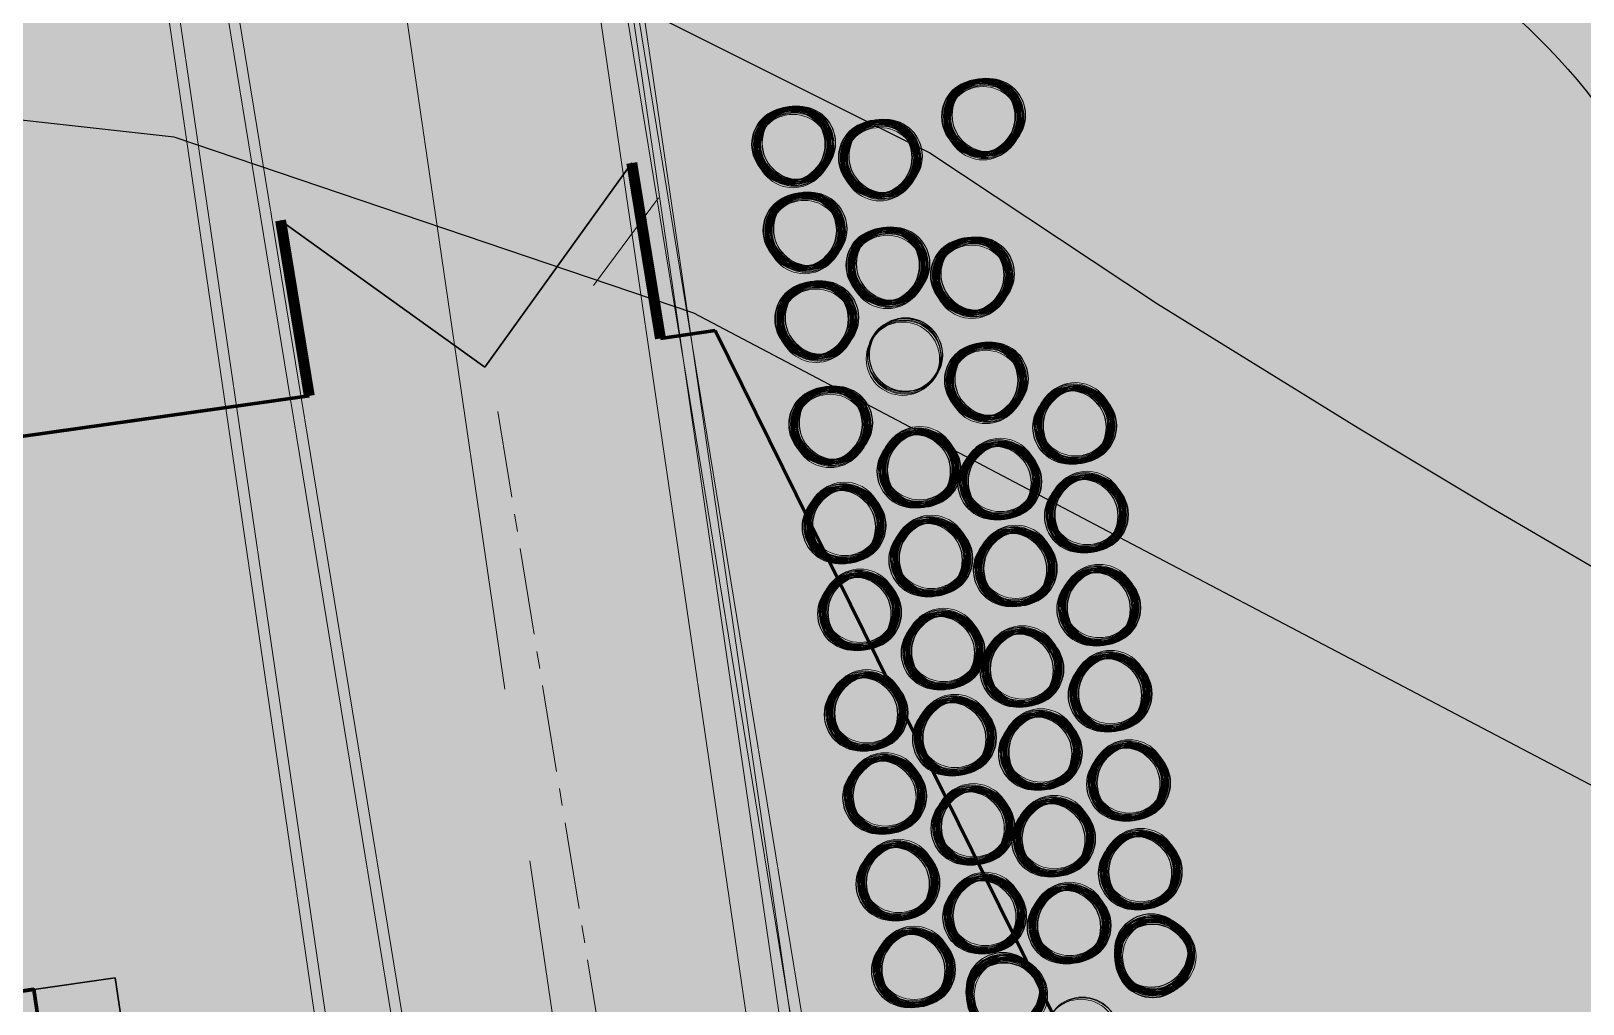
# Model space of a CAD drawing. Header units: metres. Extents: x 2 to 659295185, y -28 to 1124222152.
# Drawn here: x 656991.47 to 657019.82, y 1124619.52 to 1124637.3 of the extents above; entities that cross this region are included whole.
import ezdxf

# ---------------------------------------------------------------- set-up
doc = ezdxf.new("R2010")
doc.units = ezdxf.units.M
doc.header["$MEASUREMENT"] = 0
doc.linetypes.add('CENTER', pattern=[50.8, 31.75, -6.35, 6.35, -6.35])
for name, color, linetype, lineweight in [("a''brocal", 220, 'CONTINUOUS', 15), ('area verde', 76, 'CONTINUOUS', 13), ('eje vial', 1, 'CENTER', 15), ('ZONIFICACION', 7, 'CONTINUOUS', 30)]:
    doc.layers.add(name, color=color, linetype=linetype, lineweight=lineweight)
doc.layers.add('AREA ACERA', color=7, linetype='CONTINUOUS', lineweight=15, true_color=0xfbe193)
doc.layers.add('Fabrica malla electrosoldada', color=7, linetype='CONTINUOUS', lineweight=15, true_color=0x7fc867)
doc.layers.add('CARRET-PAV', color=10, linetype='CONTINUOUS')
doc.layers.add('Parcelas', color=140, linetype='CONTINUOUS')
doc.linetypes.add('FENCELINE2', pattern='A,0.25,-0.1,[132,ltypeshp.shx,S=0.1,R=0,X=-0.1,Y=0],-0.1,1', length=1.45)

# ---------------------------------------------------------------- blocks, each defined once
blk = doc.blocks.new('FABRICA DE MALLA ELECTROSOLDADA')
at = {"layer": "a''brocal"}
for p, q in [((656998.245, 1124632.003), (657011.904, 1124548.49)), ((656998.443, 1124632.035), (657012.134, 1124548.321)), ((656991.084, 1124631.18), (656994.559, 1124609.936)), ((656991.282, 1124631.212), (656994.756, 1124609.969))]:
    blk.add_line(p, q, dxfattribs=at)
at = {"layer": 'Fabrica malla electrosoldada', "color": 9, "linetype": 'CENTER', "ltscale": 0.5}
blk.add_line((656994.087, 1124633.124, 409.595), (657002.832, 1124573.316, 409.595), dxfattribs=at)
at = {"layer": 'Fabrica malla electrosoldada', "color": 9, "ltscale": 0.2}
for p, q in [((656998.607, 1124631.931, 409.595), (657006.743, 1124576.283, 409.595)), ((656997.815, 1124631.822, 409.595), (657005.952, 1124576.167, 409.595)), ((656998.409, 1124631.904, 409.595), (657006.574, 1124576.056, 409.595)), ((656990.286, 1124630.785, 409.595), (656998.461, 1124574.87, 409.595)), ((656990.087, 1124630.757, 409.595), (656998.234, 1124575.039, 409.595))]:
    blk.add_line(p, q, dxfattribs=at)
at = {"layer": 'Fabrica malla electrosoldada', "color": 5, "lineweight": 30, "ltscale": 4}
for p, q in [((656996.02, 1124623.3), (656998.703, 1124627.032)), ((656992.288, 1124625.982), (656996.02, 1124623.3)), ((656987.782, 1124611.922, 409.553), (656989.266, 1124612.141, 409.553)), ((656989.266, 1124612.141), (656990.204, 1124605.781))]:
    blk.add_line(p, q, dxfattribs=at)
at = {"layer": 'Fabrica malla electrosoldada', "color": 1, "lineweight": 15, "ltscale": 4}
blk.add_line((656999.192, 1124626.398), (656998.004, 1124624.79), dxfattribs=at)
at = {"layer": 'Fabrica malla electrosoldada', "color": 1, "lineweight": 70, "ltscale": 4}
for p, q in [((656999.227, 1124623.824), (657000.225, 1124623.972)), ((657000.225, 1124623.972), (657015.905, 1124592.22, 408.451)), ((656965.717, 1124618.969), (656992.812, 1124622.775))]:
    blk.add_line(p, q, dxfattribs=at)
at = {"layer": 'Fabrica malla electrosoldada', "linetype": 'CENTER', "lineweight": 15, "ltscale": 0.05}
blk.add_line((656996.254, 1124622.492), (657003.063, 1124580.859), dxfattribs=at)
at = {"layer": 'Fabrica malla electrosoldada', "color": 84, "lineweight": 15, "ltscale": 4, "elevation": 0, "flags": 128}
blk.add_lwpolyline([(657004.886, 1124634.605, -0.411506), (657020.183, 1124623.094, -0.411506)], format="xyb", dxfattribs=at)
at = {"layer": 'Fabrica malla electrosoldada', "color": 5, "lineweight": 30, "ltscale": 4, "const_width": 0.2, "flags": 128}
for points in [[(656998.703, 1124627.032), (656999.227, 1124623.824)], [(656992.288, 1124625.982), (656992.812, 1124622.775)]]:
    blk.add_lwpolyline(points, dxfattribs=at)
at = {"layer": 'Fabrica malla electrosoldada', "color": 7, "lineweight": 70, "ltscale": 4, "elevation": 409.553, "flags": 128}
blk.add_lwpolyline([(656970.654, 1124609.394), (656987.782, 1124611.922), (656988.939, 1124604.08), (656992.889, 1124604.658), (656995.552, 1124588.373), (656991.349, 1124587.749), (656993.121, 1124576.244), (656975.945, 1124573.767), (656975.118, 1124579.662), (656970.383, 1124578.959), (656966.699, 1124602.797), (656971.559, 1124603.519), (656970.654, 1124609.394)], close=True, dxfattribs=at)
at = {"layer": 'Fabrica malla electrosoldada', "linetype": 'Continuous', "elevation": 409.595}
blk.add_lwpolyline([(656970.938, 1124609.469), (656987.777, 1124611.954), (656993.027, 1124576.379), (656975.945, 1124573.767), (656970.938, 1124609.469)], dxfattribs=at)
at = {"layer": 'Fabrica malla electrosoldada', "color": 9, "lineweight": 13}
for centre in [(657005.032, 1124627.881), (657005.044, 1124627.882), (657005.068, 1124627.885), (657005.077, 1124627.898), (657005.08, 1124627.887), (657005.097, 1124627.889), (657005.1, 1124627.866), (657005.102, 1124627.85), (657005.113, 1124627.903), (657005.127, 1124627.893), (657005.127, 1124627.893), (657005.132, 1124627.894), (657005.133, 1124627.894), (657005.136, 1124627.871), (657005.138, 1124627.854), (657005.139, 1124627.895), (657005.162, 1124627.898), (657005.168, 1124627.899), (657005.169, 1124627.838), (657005.172, 1124627.911), (657005.192, 1124627.902), (657005.195, 1124627.879), (657005.197, 1124627.862), (657005.222, 1124627.906), (657005.227, 1124627.906), (657005.074, 1124627.825), (657005.078, 1124627.814), (657005.089, 1124627.816), (657005.11, 1124627.83), (657005.119, 1124627.759), (657005.122, 1124627.832), (657005.142, 1124627.823), (657005.145, 1124627.8), (657005.147, 1124627.783), (657005.172, 1124627.827), (657005.177, 1124627.827), (657001.562, 1124627.373), (657001.574, 1124627.375), (657001.598, 1124627.378), (657001.604, 1124627.318), (657001.607, 1124627.391), (657001.608, 1124627.307), (657001.61, 1124627.38), (657001.619, 1124627.308), (657001.627, 1124627.382), (657001.63, 1124627.359), (657001.632, 1124627.342), (657001.64, 1124627.323), (657001.643, 1124627.396), (657001.652, 1124627.325), (657001.657, 1124627.386), (657001.658, 1124627.386), (657001.662, 1124627.386), (657001.663, 1124627.387), (657001.666, 1124627.363), (657001.668, 1124627.347), (657001.669, 1124627.387), (657001.672, 1124627.315), (657001.675, 1124627.292), (657001.677, 1124627.276), (657001.692, 1124627.39), (657001.698, 1124627.391), (657001.699, 1124627.33), (657001.702, 1124627.319), (657001.702, 1124627.404), (657001.707, 1124627.32), (657001.722, 1124627.394), (657001.725, 1124627.371), (657001.727, 1124627.355), (657001.752, 1124627.398), (657001.757, 1124627.399), (657001.649, 1124627.251), (657003.148, 1124627.132), (657003.159, 1124627.133), (657003.183, 1124627.137), (657003.189, 1124627.077), (657003.192, 1124627.15), (657003.193, 1124627.065), (657003.195, 1124627.138), (657003.204, 1124627.067), (657003.212, 1124627.14), (657003.215, 1124627.117), (657003.217, 1124627.101), (657003.225, 1124627.081), (657003.228, 1124627.154), (657003.234, 1124627.01), (657003.237, 1124627.083), (657003.242, 1124627.144), (657003.243, 1124627.144), (657003.247, 1124627.145), (657003.248, 1124627.145), (657003.251, 1124627.122), (657003.253, 1124627.106), (657003.254, 1124627.146), (657003.257, 1124627.074), (657003.26, 1124627.051), (657003.262, 1124627.035), (657003.277, 1124627.149), (657003.283, 1124627.15), (657003.284, 1124627.089), (657003.287, 1124627.078), (657003.287, 1124627.162), (657003.293, 1124627.079), (657003.307, 1124627.153), (657003.31, 1124627.13), (657003.312, 1124627.114), (657003.337, 1124627.157), (657003.342, 1124627.158), (657001.77, 1124625.8), (657001.782, 1124625.802), (657001.806, 1124625.805), (657001.812, 1124625.745), (657001.815, 1124625.818), (657001.816, 1124625.734), (657001.818, 1124625.807), (657001.827, 1124625.735), (657001.835, 1124625.809), (657001.838, 1124625.786), (657001.84, 1124625.769), (657001.848, 1124625.75), (657001.851, 1124625.823), (657001.857, 1124625.678), (657001.86, 1124625.752), (657001.865, 1124625.813), (657001.865, 1124625.813), (657001.87, 1124625.813), (657001.871, 1124625.814), (657001.874, 1124625.79), (657001.876, 1124625.774), (657001.877, 1124625.814), (657001.88, 1124625.742), (657001.883, 1124625.719), (657001.885, 1124625.703), (657001.9, 1124625.817), (657001.906, 1124625.818), (657001.907, 1124625.757), (657001.91, 1124625.746), (657001.91, 1124625.831), (657001.915, 1124625.747), (657001.93, 1124625.821), (657001.933, 1124625.798), (657001.935, 1124625.782), (657001.96, 1124625.825), (657001.965, 1124625.826), (657003.285, 1124625.163), (657003.296, 1124625.165), (657003.32, 1124625.168), (657003.326, 1124625.108), (657003.329, 1124625.181), (657003.33, 1124625.097), (657003.332, 1124625.17), (657003.341, 1124625.098), (657003.349, 1124625.172), (657003.352, 1124625.149), (657003.354, 1124625.132), (657003.362, 1124625.113), (657003.365, 1124625.186), (657003.371, 1124625.041), (657003.374, 1124625.115), (657003.379, 1124625.176), (657003.38, 1124625.176), (657003.384, 1124625.176), (657003.385, 1124625.177), (657003.388, 1124625.153), (657003.39, 1124625.137), (657003.391, 1124625.177), (657003.394, 1124625.105), (657003.397, 1124625.082), (657003.399, 1124625.066), (657003.414, 1124625.18), (657003.42, 1124625.181), (657003.421, 1124625.12), (657003.424, 1124625.109), (657003.424, 1124625.194), (657003.429, 1124625.11), (657003.444, 1124625.184), (657003.447, 1124625.161), (657003.449, 1124625.145), (657003.474, 1124625.188), (657003.479, 1124625.189), (657004.909, 1124625.005), (657004.969, 1124625.012), (657004.989, 1124625.003), (657005.018, 1124625.007), (657005.024, 1124625.008), (657004.829, 1124624.982), (657004.841, 1124624.984), (657004.864, 1124624.987), (657004.871, 1124624.927), (657004.874, 1124625), (657004.874, 1124624.916), (657004.876, 1124624.988), (657004.886, 1124624.917), (657004.894, 1124624.991), (657004.897, 1124624.967), (657004.899, 1124624.951), (657004.906, 1124624.931), (657004.916, 1124624.86), (657004.919, 1124624.933), (657004.923, 1124624.994), (657004.924, 1124624.995), (657004.929, 1124624.995), (657004.929, 1124624.995), (657004.932, 1124624.972), (657004.934, 1124624.956), (657004.936, 1124624.996), (657004.939, 1124624.924), (657004.942, 1124624.901), (657004.944, 1124624.885), (657004.959, 1124624.999), (657004.964, 1124625), (657004.966, 1124624.939), (657004.968, 1124624.928), (657004.974, 1124624.929), (657004.992, 1124624.98), (657004.994, 1124624.964), (657001.985, 1124624.179), (657001.997, 1124624.18), (657002.02, 1124624.184), (657002.03, 1124624.197), (657002.032, 1124624.185), (657002.05, 1124624.187), (657002.053, 1124624.164), (657002.065, 1124624.201), (657002.079, 1124624.191), (657002.08, 1124624.191), (657002.085, 1124624.192), (657002.085, 1124624.192), (657002.088, 1124624.169), (657002.09, 1124624.153), (657002.092, 1124624.193), (657002.115, 1124624.196), (657002.12, 1124624.197), (657002.125, 1124624.209), (657002.145, 1124624.2), (657002.148, 1124624.177), (657002.15, 1124624.161), (657002.174, 1124624.204), (657002.18, 1124624.205), (657002.027, 1124624.123), (657002.03, 1124624.112), (657002.042, 1124624.114), (657002.055, 1124624.148), (657002.062, 1124624.128), (657002.072, 1124624.057), (657002.075, 1124624.13), (657002.095, 1124624.121), (657002.098, 1124624.098), (657002.1, 1124624.082), (657002.122, 1124624.136), (657002.124, 1124624.125), (657002.13, 1124624.126), (657003.655, 1124623.454), (657003.678, 1124623.518), (657003.681, 1124623.495), (657003.683, 1124623.478), (657003.705, 1124623.533), (657003.708, 1124623.522), (657003.713, 1124623.522), (657005.083, 1124623.059), (657005.095, 1124623.061), (657005.119, 1124623.064), (657005.128, 1124623.077), (657005.13, 1124623.066), (657005.148, 1124623.068), (657005.151, 1124623.045), (657005.153, 1124623.029), (657005.163, 1124623.082), (657005.177, 1124623.072), (657005.178, 1124623.072), (657005.183, 1124623.073), (657005.183, 1124623.073), (657005.186, 1124623.05), (657005.189, 1124623.033), (657005.19, 1124623.074), (657005.213, 1124623.077), (657005.219, 1124623.077), (657005.22, 1124623.017), (657005.223, 1124623.09), (657005.243, 1124623.081), (657005.246, 1124623.057), (657005.248, 1124623.041), (657005.272, 1124623.084), (657005.278, 1124623.085), (657005.125, 1124623.004), (657005.128, 1124622.993), (657005.14, 1124622.995), (657005.16, 1124623.009), (657005.17, 1124622.938), (657005.173, 1124623.011), (657005.193, 1124623.002), (657005.196, 1124622.978), (657005.198, 1124622.962), (657005.222, 1124623.005), (657005.228, 1124623.006), (657002.239, 1124622.256), (657002.251, 1124622.258), (657002.275, 1124622.261), (657002.281, 1124622.201), (657002.284, 1124622.274), (657002.284, 1124622.19), (657002.286, 1124622.263), (657002.296, 1124622.191), (657002.304, 1124622.265), (657002.307, 1124622.242), (657002.309, 1124622.225), (657002.316, 1124622.206), (657002.319, 1124622.279), (657002.329, 1124622.208), (657002.333, 1124622.269), (657002.334, 1124622.269), (657002.339, 1124622.27), (657002.339, 1124622.27), (657002.342, 1124622.246), (657002.345, 1124622.23), (657002.346, 1124622.27), (657002.349, 1124622.198), (657002.352, 1124622.175), (657002.369, 1124622.273), (657002.375, 1124622.274), (657002.376, 1124622.213), (657002.379, 1124622.287), (657002.378, 1124622.202), (657002.384, 1124622.203), (657002.399, 1124622.277), (657002.402, 1124622.254), (657002.404, 1124622.238), (657002.428, 1124622.281), (657002.434, 1124622.282), (657006.696, 1124622.2), (657006.702, 1124622.201), (657006.726, 1124622.245), (657006.729, 1124622.228), (657006.732, 1124622.205), (657006.746, 1124622.279), (657006.752, 1124622.196), (657006.752, 1124622.28), (657006.755, 1124622.269), (657006.756, 1124622.208), (657006.762, 1124622.209), (657006.776, 1124622.324), (657006.779, 1124622.307), (657006.782, 1124622.284), (657006.785, 1124622.212), (657006.786, 1124622.252), (657006.788, 1124622.236), (657006.791, 1124622.213), (657006.791, 1124622.213), (657006.796, 1124622.214), (657006.797, 1124622.214), (657006.802, 1124622.275), (657006.805, 1124622.348), (657006.811, 1124622.204), (657006.814, 1124622.277), (657006.822, 1124622.257), (657006.824, 1124622.241), (657006.827, 1124622.218), (657006.835, 1124622.291), (657006.844, 1124622.22), (657006.846, 1124622.293), (657006.847, 1124622.208), (657006.85, 1124622.282), (657006.856, 1124622.222), (657006.88, 1124622.225), (657006.891, 1124622.226), (657002.326, 1124622.134), (657002.354, 1124622.159), (657003.852, 1124621.397), (657003.858, 1124621.398), (657003.882, 1124621.441), (657003.885, 1124621.425), (657003.888, 1124621.402), (657003.902, 1124621.476), (657003.908, 1124621.393), (657003.908, 1124621.477), (657003.911, 1124621.466), (657003.912, 1124621.405), (657003.918, 1124621.406), (657003.932, 1124621.52), (657003.935, 1124621.504), (657003.938, 1124621.481), (657003.941, 1124621.409), (657003.942, 1124621.449), (657003.944, 1124621.433), (657003.947, 1124621.41), (657003.947, 1124621.41), (657003.952, 1124621.411), (657003.953, 1124621.411), (657003.958, 1124621.472), (657003.961, 1124621.545), (657003.967, 1124621.401), (657003.97, 1124621.474), (657003.978, 1124621.454), (657003.98, 1124621.438), (657003.983, 1124621.415), (657003.991, 1124621.488), (657004, 1124621.417), (657004.002, 1124621.49), (657004.003, 1124621.405), (657004.006, 1124621.478), (657004.012, 1124621.418), (657004.036, 1124621.422), (657004.047, 1124621.423), (657005.435, 1124621.33), (657005.327, 1124621.182), (657005.333, 1124621.183), (657005.357, 1124621.226), (657005.359, 1124621.21), (657005.362, 1124621.187), (657005.377, 1124621.261), (657005.383, 1124621.178), (657005.383, 1124621.262), (657005.385, 1124621.251), (657005.387, 1124621.19), (657005.392, 1124621.191), (657005.407, 1124621.305), (657005.409, 1124621.289), (657005.412, 1124621.266), (657005.415, 1124621.194), (657005.417, 1124621.234), (657005.419, 1124621.218), (657005.422, 1124621.195), (657005.422, 1124621.195), (657005.427, 1124621.195), (657005.428, 1124621.196), (657005.432, 1124621.257), (657005.442, 1124621.185), (657005.445, 1124621.259), (657005.452, 1124621.239), (657005.454, 1124621.223), (657005.458, 1124621.199), (657005.465, 1124621.273), (657005.475, 1124621.202), (657005.477, 1124621.274), (657005.478, 1124621.19), (657005.48, 1124621.263), (657005.487, 1124621.203), (657005.51, 1124621.206), (657005.522, 1124621.208), (657002.563, 1124620.502), (657002.565, 1124620.486), (657002.591, 1124620.527), (657002.621, 1124620.47), (657002.633, 1124620.471), (657006.911, 1124620.579), (657006.917, 1124620.58), (657006.941, 1124620.623), (657006.943, 1124620.607), (657006.946, 1124620.584), (657006.961, 1124620.658), (657006.967, 1124620.659), (657006.966, 1124620.574), (657006.969, 1124620.648), (657006.97, 1124620.587), (657006.976, 1124620.588), (657006.991, 1124620.702), (657006.993, 1124620.686), (657006.996, 1124620.663), (657006.999, 1124620.591), (657007, 1124620.631), (657007.002, 1124620.615), (657007.005, 1124620.592), (657007.006, 1124620.592), (657007.012, 1124620.592), (657007.011, 1124620.592), (657007.016, 1124620.653), (657007.019, 1124620.727), (657007.025, 1124620.582), (657007.028, 1124620.656), (657007.036, 1124620.636), (657007.038, 1124620.619), (657007.041, 1124620.596), (657007.049, 1124620.67), (657007.058, 1124620.599), (657007.061, 1124620.671), (657007.061, 1124620.587), (657007.064, 1124620.66), (657007.07, 1124620.6), (657007.094, 1124620.603), (657007.106, 1124620.605), (657002.483, 1124620.379), (657002.489, 1124620.38), (657002.513, 1124620.423), (657002.515, 1124620.407), (657002.518, 1124620.384), (657002.533, 1124620.458), (657002.539, 1124620.374), (657002.539, 1124620.459), (657002.541, 1124620.448), (657002.543, 1124620.387), (657002.548, 1124620.388), (657002.568, 1124620.463), (657002.571, 1124620.391), (657002.573, 1124620.431), (657002.575, 1124620.415), (657002.578, 1124620.392), (657002.578, 1124620.392), (657002.583, 1124620.392), (657002.584, 1124620.392), (657002.588, 1124620.453), (657002.598, 1124620.382), (657002.601, 1124620.456), (657002.608, 1124620.436), (657002.61, 1124620.419), (657002.614, 1124620.396), (657002.631, 1124620.399), (657002.634, 1124620.387), (657002.636, 1124620.46), (657002.643, 1124620.4), (657002.666, 1124620.403), (657002.678, 1124620.405), (657004.147, 1124619.899), (657004.175, 1124619.924), (657004.067, 1124619.776), (657004.073, 1124619.777), (657004.097, 1124619.82), (657004.099, 1124619.804), (657004.102, 1124619.781), (657004.117, 1124619.855), (657004.123, 1124619.856), (657004.122, 1124619.771), (657004.125, 1124619.845), (657004.126, 1124619.784), (657004.132, 1124619.785), (657004.149, 1124619.883), (657004.152, 1124619.86), (657004.155, 1124619.788), (657004.156, 1124619.828), (657004.158, 1124619.811), (657004.161, 1124619.788), (657004.162, 1124619.788), (657004.168, 1124619.789), (657004.167, 1124619.789), (657004.172, 1124619.85), (657004.181, 1124619.779), (657004.184, 1124619.852), (657004.192, 1124619.833), (657004.194, 1124619.816), (657004.197, 1124619.793), (657004.205, 1124619.867), (657004.214, 1124619.795), (657004.217, 1124619.868), (657004.217, 1124619.784), (657004.22, 1124619.857), (657004.226, 1124619.797), (657004.25, 1124619.8), (657004.262, 1124619.802), (657005.641, 1124619.639), (657005.643, 1124619.622), (657005.661, 1124619.674), (657005.667, 1124619.674), (657005.669, 1124619.663), (657005.691, 1124619.718), (657005.693, 1124619.701), (657005.696, 1124619.678), (657005.701, 1124619.647), (657005.703, 1124619.63), (657005.716, 1124619.669), (657005.719, 1124619.742), (657005.729, 1124619.671), (657005.736, 1124619.651), (657005.738, 1124619.635), (657005.749, 1124619.685), (657005.761, 1124619.687), (657005.764, 1124619.676), (657005.77, 1124619.616), (657005.794, 1124619.619), (657005.806, 1124619.62), (657005.611, 1124619.595), (657005.617, 1124619.595), (657005.646, 1124619.599), (657005.666, 1124619.59), (657005.671, 1124619.602), (657005.676, 1124619.603), (657005.699, 1124619.606), (657005.706, 1124619.607), (657005.706, 1124619.607), (657005.711, 1124619.608), (657005.712, 1124619.608), (657005.726, 1124619.598), (657005.741, 1124619.612), (657005.759, 1124619.614), (657005.761, 1124619.603), (657002.767, 1124618.791), (657002.773, 1124618.792), (657002.797, 1124618.836), (657002.799, 1124618.819), (657002.802, 1124618.796), (657002.817, 1124618.871), (657002.822, 1124618.787), (657002.823, 1124618.871), (657002.825, 1124618.86), (657002.827, 1124618.799), (657002.832, 1124618.8), (657002.847, 1124618.915), (657002.849, 1124618.898), (657002.852, 1124618.875), (657002.855, 1124618.803), (657002.857, 1124618.843), (657002.859, 1124618.827), (657002.862, 1124618.804), (657002.862, 1124618.804), (657002.867, 1124618.805), (657002.868, 1124618.805), (657002.872, 1124618.866), (657002.875, 1124618.939), (657002.882, 1124618.795), (657002.885, 1124618.868), (657002.892, 1124618.848), (657002.894, 1124618.832), (657002.897, 1124618.809), (657002.905, 1124618.882), (657002.915, 1124618.811), (657002.917, 1124618.884), (657002.917, 1124618.799), (657002.92, 1124618.873), (657002.926, 1124618.813), (657002.95, 1124618.816), (657002.962, 1124618.817), (657007.136, 1124618.878), (657007.142, 1124618.879), (657007.166, 1124618.922), (657007.168, 1124618.906), (657007.171, 1124618.883), (657007.186, 1124618.957), (657007.192, 1124618.958), (657007.191, 1124618.873), (657007.194, 1124618.947), (657007.195, 1124618.886), (657007.201, 1124618.887), (657007.216, 1124619.001), (657007.218, 1124618.985), (657007.221, 1124618.962), (657007.224, 1124618.89), (657007.225, 1124618.93), (657007.227, 1124618.914), (657007.23, 1124618.891), (657007.231, 1124618.891), (657007.236, 1124618.891), (657007.237, 1124618.891), (657007.241, 1124618.953), (657007.244, 1124619.026), (657007.25, 1124618.881), (657007.253, 1124618.955), (657007.261, 1124618.935), (657007.263, 1124618.918), (657007.266, 1124618.895), (657007.274, 1124618.969), (657007.283, 1124618.898), (657007.286, 1124618.97), (657007.286, 1124618.886), (657007.289, 1124618.959), (657007.295, 1124618.899), (657007.319, 1124618.902), (657007.331, 1124618.904), (657004.372, 1124618.198), (657004.4, 1124618.223), (657004.292, 1124618.075), (657004.298, 1124618.076), (657004.322, 1124618.119), (657004.324, 1124618.103), (657004.327, 1124618.08), (657004.342, 1124618.154), (657004.348, 1124618.155), (657004.347, 1124618.07), (657004.35, 1124618.144), (657004.351, 1124618.083), (657004.357, 1124618.084), (657004.374, 1124618.182), (657004.377, 1124618.159), (657004.38, 1124618.087), (657004.381, 1124618.127), (657004.383, 1124618.111), (657004.386, 1124618.087), (657004.387, 1124618.088), (657004.392, 1124618.088), (657004.393, 1124618.088), (657004.397, 1124618.149), (657004.406, 1124618.078), (657004.409, 1124618.151), (657004.417, 1124618.132), (657004.419, 1124618.115), (657004.422, 1124618.092), (657004.43, 1124618.166), (657004.439, 1124618.094), (657004.442, 1124618.167), (657004.442, 1124618.083), (657004.445, 1124618.156), (657004.451, 1124618.096), (657004.475, 1124618.099), (657004.487, 1124618.101), (657005.731, 1124617.757), (657005.737, 1124617.757), (657005.761, 1124617.801), (657005.763, 1124617.784), (657005.766, 1124617.761), (657005.781, 1124617.836), (657005.787, 1124617.836), (657005.786, 1124617.752), (657005.789, 1124617.825), (657005.79, 1124617.765), (657005.796, 1124617.765), (657005.811, 1124617.88), (657005.813, 1124617.863), (657005.816, 1124617.84), (657005.819, 1124617.768), (657005.82, 1124617.809), (657005.822, 1124617.792), (657005.826, 1124617.769), (657005.826, 1124617.769), (657005.832, 1124617.77), (657005.831, 1124617.77), (657005.836, 1124617.831), (657005.839, 1124617.904), (657005.846, 1124617.76), (657005.848, 1124617.833), (657005.856, 1124617.813), (657005.858, 1124617.797), (657005.861, 1124617.774), (657005.869, 1124617.847), (657005.878, 1124617.776), (657005.881, 1124617.849), (657005.881, 1124617.765), (657005.884, 1124617.838), (657005.89, 1124617.778), (657005.914, 1124617.781), (657005.926, 1124617.782), (657007.374, 1124617.349), (657007.394, 1124617.384), (657007.4, 1124617.385), (657007.402, 1124617.374), (657007.424, 1124617.428), (657007.426, 1124617.412), (657007.429, 1124617.389), (657007.433, 1124617.357), (657007.449, 1124617.379), (657007.452, 1124617.453), (657007.461, 1124617.382), (657007.469, 1124617.362), (657007.482, 1124617.396), (657007.494, 1124617.397), (657007.497, 1124617.386), (657002.967, 1124617.077), (657002.995, 1124617.101), (657007.344, 1124617.305), (657007.35, 1124617.306), (657007.376, 1124617.333), (657007.379, 1124617.31), (657007.399, 1124617.3), (657007.403, 1124617.313), (657007.409, 1124617.314), (657007.432, 1124617.317), (657007.435, 1124617.341), (657007.438, 1124617.318), (657007.439, 1124617.318), (657007.444, 1124617.318), (657007.445, 1124617.318), (657007.458, 1124617.308), (657007.471, 1124617.345), (657007.474, 1124617.322), (657007.491, 1124617.325), (657007.494, 1124617.313), (657007.503, 1124617.326), (657007.527, 1124617.329), (657007.539, 1124617.331), (657002.887, 1124616.954), (657002.893, 1124616.954), (657002.917, 1124616.998), (657002.919, 1124616.981), (657002.922, 1124616.958), (657002.937, 1124617.033), (657002.943, 1124617.033), (657002.942, 1124616.949), (657002.945, 1124617.022), (657002.946, 1124616.961), (657002.952, 1124616.962), (657002.969, 1124617.06), (657002.972, 1124617.037), (657002.975, 1124616.965), (657002.976, 1124617.005), (657002.978, 1124616.989), (657002.982, 1124616.966), (657002.982, 1124616.966), (657002.988, 1124616.967), (657002.987, 1124616.967), (657002.992, 1124617.028), (657003.002, 1124616.957), (657003.004, 1124617.03), (657003.012, 1124617.01), (657003.014, 1124616.994), (657003.017, 1124616.971), (657003.025, 1124617.044), (657003.034, 1124616.973), (657003.037, 1124617.046), (657003.037, 1124616.961), (657003.04, 1124617.035), (657003.046, 1124616.975), (657003.07, 1124616.978), (657003.082, 1124616.979), (657004.5, 1124616.502), (657004.506, 1124616.503), (657004.53, 1124616.546), (657004.532, 1124616.53), (657004.535, 1124616.507), (657004.55, 1124616.581), (657004.556, 1124616.582), (657004.555, 1124616.497), (657004.558, 1124616.571), (657004.559, 1124616.51), (657004.565, 1124616.511), (657004.58, 1124616.625), (657004.582, 1124616.609), (657004.585, 1124616.586), (657004.588, 1124616.514), (657004.589, 1124616.554), (657004.591, 1124616.538), (657004.594, 1124616.514), (657004.595, 1124616.514), (657004.6, 1124616.515), (657004.601, 1124616.515), (657004.605, 1124616.576), (657004.608, 1124616.65), (657004.614, 1124616.505), (657004.617, 1124616.578), (657004.625, 1124616.559), (657004.627, 1124616.542), (657004.63, 1124616.519), (657004.638, 1124616.593), (657004.647, 1124616.521), (657004.65, 1124616.594), (657004.65, 1124616.51), (657004.653, 1124616.583), (657004.659, 1124616.523), (657004.683, 1124616.526), (657004.695, 1124616.528), (657006.069, 1124616.238), (657006.075, 1124616.239), (657006.099, 1124616.282), (657006.101, 1124616.266), (657006.104, 1124616.243), (657006.119, 1124616.317), (657006.124, 1124616.234), (657006.125, 1124616.318), (657006.127, 1124616.307), (657006.129, 1124616.246), (657006.134, 1124616.247), (657006.149, 1124616.361), (657006.151, 1124616.345), (657006.154, 1124616.322), (657006.157, 1124616.25), (657006.159, 1124616.29), (657006.161, 1124616.274), (657006.164, 1124616.251), (657006.164, 1124616.251), (657006.169, 1124616.251), (657006.17, 1124616.252), (657006.174, 1124616.313), (657006.177, 1124616.386), (657006.184, 1124616.241), (657006.187, 1124616.315), (657006.194, 1124616.295), (657006.196, 1124616.279), (657006.199, 1124616.255), (657006.207, 1124616.329), (657006.217, 1124616.258), (657006.219, 1124616.33), (657006.22, 1124616.246), (657006.222, 1124616.319), (657006.229, 1124616.259), (657006.252, 1124616.262), (657006.264, 1124616.264), (657007.681, 1124615.674), (657007.686, 1124615.674), (657007.711, 1124615.718), (657007.713, 1124615.701), (657007.716, 1124615.678), (657007.731, 1124615.753), (657007.736, 1124615.753), (657007.736, 1124615.669), (657007.739, 1124615.742), (657007.74, 1124615.681), (657007.746, 1124615.682), (657007.761, 1124615.797), (657007.763, 1124615.78), (657007.766, 1124615.757), (657007.769, 1124615.685), (657007.77, 1124615.726), (657007.772, 1124615.709), (657007.775, 1124615.686), (657007.776, 1124615.686), (657007.781, 1124615.687), (657007.781, 1124615.687), (657007.786, 1124615.748), (657007.789, 1124615.821), (657007.795, 1124615.677), (657007.798, 1124615.75), (657007.806, 1124615.73), (657007.808, 1124615.714), (657007.811, 1124615.691), (657007.819, 1124615.764), (657007.828, 1124615.693), (657007.831, 1124615.766), (657007.831, 1124615.682), (657007.834, 1124615.755), (657007.84, 1124615.695), (657007.864, 1124615.698), (657007.876, 1124615.699), (657003.225, 1124615.435), (657003.231, 1124615.436), (657003.255, 1124615.479), (657003.257, 1124615.463), (657003.26, 1124615.44), (657003.275, 1124615.514), (657003.28, 1124615.43), (657003.281, 1124615.515), (657003.283, 1124615.504), (657003.285, 1124615.443), (657003.29, 1124615.444), (657003.305, 1124615.558), (657003.307, 1124615.542), (657003.31, 1124615.519), (657003.313, 1124615.447), (657003.315, 1124615.487), (657003.317, 1124615.471), (657003.32, 1124615.448), (657003.32, 1124615.448), (657003.325, 1124615.448), (657003.326, 1124615.448), (657003.33, 1124615.509), (657003.333, 1124615.583), (657003.34, 1124615.438), (657003.343, 1124615.512), (657003.35, 1124615.492), (657003.352, 1124615.475), (657003.355, 1124615.452), (657003.363, 1124615.526), (657003.373, 1124615.455), (657003.375, 1124615.527), (657003.376, 1124615.443), (657003.378, 1124615.516), (657003.385, 1124615.456), (657003.408, 1124615.459), (657003.42, 1124615.461), (657004.837, 1124614.87), (657004.842, 1124614.871), (657004.867, 1124614.915), (657004.869, 1124614.898), (657004.872, 1124614.875), (657004.887, 1124614.949), (657004.892, 1124614.95), (657004.892, 1124614.866), (657004.895, 1124614.939), (657004.896, 1124614.878), (657004.902, 1124614.879), (657004.917, 1124614.994), (657004.919, 1124614.977), (657004.922, 1124614.954), (657004.925, 1124614.882), (657004.926, 1124614.922), (657004.928, 1124614.906), (657004.931, 1124614.883), (657004.932, 1124614.883), (657004.937, 1124614.884), (657004.937, 1124614.884), (657004.942, 1124614.945), (657004.945, 1124615.018), (657004.951, 1124614.874), (657004.954, 1124614.947), (657004.962, 1124614.927), (657004.964, 1124614.911), (657004.967, 1124614.888), (657004.975, 1124614.961), (657004.984, 1124614.89), (657004.987, 1124614.963), (657004.987, 1124614.878), (657004.99, 1124614.952), (657004.996, 1124614.892), (657005.02, 1124614.895), (657005.032, 1124614.896), (657006.42, 1124614.803), (657006.311, 1124614.655), (657006.317, 1124614.656), (657006.341, 1124614.699), (657006.344, 1124614.683), (657006.347, 1124614.66), (657006.361, 1124614.734), (657006.367, 1124614.651), (657006.367, 1124614.735), (657006.37, 1124614.724), (657006.371, 1124614.663), (657006.377, 1124614.664), (657006.391, 1124614.778), (657006.394, 1124614.762), (657006.397, 1124614.739), (657006.4, 1124614.667), (657006.401, 1124614.707), (657006.403, 1124614.691), (657006.406, 1124614.668), (657006.406, 1124614.668), (657006.411, 1124614.669), (657006.412, 1124614.669), (657006.417, 1124614.73), (657006.426, 1124614.659), (657006.429, 1124614.732), (657006.436, 1124614.712), (657006.439, 1124614.696), (657006.442, 1124614.673), (657006.45, 1124614.746), (657006.459, 1124614.675), (657006.461, 1124614.748), (657006.462, 1124614.663), (657006.465, 1124614.737), (657006.471, 1124614.676), (657006.495, 1124614.68), (657006.506, 1124614.681), (657003.547, 1124613.975), (657003.55, 1124613.959), (657003.576, 1124614), (657003.617, 1124613.944), (657007.895, 1124614.052), (657007.901, 1124614.053), (657007.925, 1124614.096), (657007.927, 1124614.08), (657007.93, 1124614.057), (657007.945, 1124614.131), (657007.95, 1124614.048), (657007.951, 1124614.132), (657007.953, 1124614.121), (657007.954, 1124614.06), (657007.96, 1124614.061), (657007.975, 1124614.175), (657007.977, 1124614.159), (657007.98, 1124614.136), (657007.983, 1124614.064), (657007.984, 1124614.104), (657007.987, 1124614.088), (657007.99, 1124614.065), (657007.99, 1124614.065), (657007.995, 1124614.065), (657007.996, 1124614.066), (657008, 1124614.127), (657008.003, 1124614.2), (657008.01, 1124614.055), (657008.013, 1124614.129), (657008.02, 1124614.109), (657008.022, 1124614.092), (657008.025, 1124614.069), (657008.033, 1124614.143), (657008.043, 1124614.072), (657008.045, 1124614.144), (657008.045, 1124614.06), (657008.048, 1124614.133), (657008.054, 1124614.073), (657008.078, 1124614.076), (657008.09, 1124614.078), (657003.467, 1124613.852), (657003.473, 1124613.853), (657003.497, 1124613.896), (657003.5, 1124613.88), (657003.503, 1124613.857), (657003.517, 1124613.931), (657003.523, 1124613.848), (657003.523, 1124613.932), (657003.526, 1124613.921), (657003.527, 1124613.86), (657003.533, 1124613.861), (657003.553, 1124613.936), (657003.556, 1124613.864), (657003.557, 1124613.904), (657003.559, 1124613.888), (657003.562, 1124613.865), (657003.562, 1124613.865), (657003.567, 1124613.865), (657003.568, 1124613.866), (657003.573, 1124613.927), (657003.582, 1124613.855), (657003.585, 1124613.929), (657003.592, 1124613.909), (657003.595, 1124613.893), (657003.598, 1124613.869), (657003.606, 1124613.943), (657003.615, 1124613.872), (657003.618, 1124613.86), (657003.621, 1124613.933), (657003.627, 1124613.873), (657003.651, 1124613.876), (657003.662, 1124613.878), (657005.159, 1124613.397), (657005.051, 1124613.249), (657005.057, 1124613.25), (657005.081, 1124613.293), (657005.083, 1124613.277), (657005.086, 1124613.254), (657005.101, 1124613.328), (657005.106, 1124613.244), (657005.107, 1124613.329), (657005.109, 1124613.318), (657005.11, 1124613.257), (657005.116, 1124613.258), (657005.131, 1124613.372), (657005.133, 1124613.356), (657005.136, 1124613.333), (657005.139, 1124613.261), (657005.14, 1124613.301), (657005.143, 1124613.285), (657005.146, 1124613.262), (657005.146, 1124613.262), (657005.151, 1124613.262), (657005.152, 1124613.262), (657005.156, 1124613.323), (657005.166, 1124613.252), (657005.169, 1124613.326), (657005.176, 1124613.306), (657005.178, 1124613.289), (657005.181, 1124613.266), (657005.189, 1124613.34), (657005.199, 1124613.269), (657005.201, 1124613.341), (657005.201, 1124613.257), (657005.204, 1124613.33), (657005.21, 1124613.27), (657005.234, 1124613.273), (657005.246, 1124613.275), (657006.625, 1124613.112), (657006.628, 1124613.095), (657006.645, 1124613.147), (657006.651, 1124613.148), (657006.653, 1124613.136), (657006.675, 1124613.191), (657006.678, 1124613.175), (657006.681, 1124613.151), (657006.685, 1124613.12), (657006.687, 1124613.103), (657006.701, 1124613.142), (657006.703, 1124613.215), (657006.713, 1124613.144), (657006.72, 1124613.124), (657006.723, 1124613.108), (657006.733, 1124613.158), (657006.745, 1124613.16), (657006.748, 1124613.149), (657006.595, 1124613.068), (657006.601, 1124613.069), (657006.631, 1124613.072), (657006.651, 1124613.063), (657006.655, 1124613.076), (657006.661, 1124613.076), (657006.683, 1124613.079), (657006.69, 1124613.08), (657006.69, 1124613.08), (657006.695, 1124613.081), (657006.696, 1124613.081), (657006.71, 1124613.071), (657006.726, 1124613.085), (657006.743, 1124613.087), (657006.746, 1124613.076), (657006.755, 1124613.089), (657006.778, 1124613.092), (657006.79, 1124613.094), (657008.188, 1124612.583), (657008.192, 1124612.639), (657008.193, 1124612.633), (657008.197, 1124612.603), (657008.2, 1124612.579), (657008.201, 1124612.573), (657008.204, 1124612.55), (657008.205, 1124612.543), (657008.205, 1124612.544), (657008.205, 1124612.539), (657008.205, 1124612.538), (657008.22, 1124612.606), (657008.228, 1124612.547), (657008.236, 1124612.608), (657008.244, 1124612.549), (657008.261, 1124612.58), (657008.267, 1124612.533), (657008.271, 1124612.589), (657008.272, 1124612.583), (657008.276, 1124612.553), (657008.299, 1124612.556), (657008.315, 1124612.558), (657008.34, 1124612.53), (657003.751, 1124612.265), (657003.757, 1124612.265), (657003.781, 1124612.309), (657003.784, 1124612.292), (657003.787, 1124612.269), (657003.801, 1124612.344), (657003.807, 1124612.26), (657003.807, 1124612.344), (657003.809, 1124612.333), (657003.811, 1124612.272), (657003.817, 1124612.273), (657003.831, 1124612.388), (657003.834, 1124612.371), (657003.837, 1124612.348), (657003.839, 1124612.276), (657003.841, 1124612.317), (657003.843, 1124612.3), (657003.846, 1124612.277), (657003.846, 1124612.277), (657003.851, 1124612.278), (657003.852, 1124612.278), (657003.857, 1124612.339), (657003.859, 1124612.412), (657003.866, 1124612.268), (657003.869, 1124612.341), (657003.876, 1124612.321), (657003.879, 1124612.305), (657003.882, 1124612.282), (657003.889, 1124612.355), (657003.899, 1124612.284), (657003.901, 1124612.357), (657003.902, 1124612.273), (657003.904, 1124612.346), (657003.911, 1124612.286), (657003.934, 1124612.289), (657003.946, 1124612.29), (657008.195, 1124612.524), (657008.2, 1124612.488), (657008.209, 1124612.508), (657008.212, 1124612.491), (657008.213, 1124612.479), (657008.216, 1124612.455), (657008.218, 1124612.444), (657008.232, 1124612.511), (657008.249, 1124612.513), (657008.269, 1124612.521), (657008.273, 1124612.485), (657008.283, 1124612.5), (657008.284, 1124612.489), (657005.478, 1124611.878), (657005.482, 1124611.933), (657005.483, 1124611.927), (657005.486, 1124611.818), (657005.487, 1124611.898), (657005.49, 1124611.874), (657005.49, 1124611.783), (657005.491, 1124611.868), (657005.494, 1124611.845), (657005.495, 1124611.838), (657005.495, 1124611.838), (657005.496, 1124611.833), (657005.496, 1124611.832), (657005.5, 1124611.803), (657005.502, 1124611.785), (657005.504, 1124611.774), (657005.507, 1124611.75), (657005.508, 1124611.738), (657005.51, 1124611.901), (657005.518, 1124611.841), (657005.523, 1124611.806), (657005.527, 1124611.903), (657005.534, 1124611.843), (657005.539, 1124611.808), (657005.551, 1124611.875), (657005.557, 1124611.828), (657005.559, 1124611.815), (657005.562, 1124611.883), (657005.562, 1124611.877), (657005.564, 1124611.78), (657005.566, 1124611.848), (657005.573, 1124611.795), (657005.575, 1124611.783), (657005.589, 1124611.851), (657005.606, 1124611.853), (657005.63, 1124611.825), (657006.933, 1124611.117), (657006.907, 1124611.076), (657006.935, 1124611.101)]:
    blk.add_circle(centre, 0.67, dxfattribs=at)

msp = doc.modelspace()

# ---------------------------------------------------------------- hatches: boundary and pattern name
at = {"layer": 'AREA ACERA'}
h = msp.add_hatch(color=256, dxfattribs=at)
h.dxf.hatch_style = 1
edge = h.paths.add_edge_path()
edge.add_line((657029.6698, 1124579.0038), (657029.751, 1124579.0157))
edge.add_arc((657029.3257, 1124581.9246), 2.9398, 278.31808, 314.64524)
edge.add_line((657031.3915, 1124579.833), (657027.4517, 1124606.7799))
edge.add_line((657027.4517, 1124606.7799), (657028.6207, 1124606.9505))
edge.add_line((657028.6207, 1124606.9505), (657028.1877, 1124609.9194))
edge.add_line((657028.1877, 1124609.9194), (657027.02, 1124609.7488))
edge.add_line((657027.02, 1124609.7488), (657024.3848, 1124627.7816))
edge.add_line((657024.3848, 1124627.7816), (657025.5725, 1124627.953))
edge.add_line((657025.5725, 1124627.953), (657025.1382, 1124630.9237))
edge.add_line((657025.1382, 1124630.9237), (657023.9591, 1124630.7516))
edge.add_line((657023.9591, 1124630.7516), (657023.911, 1124631.0633))
edge.add_arc((657010.4702, 1124628.9887), 13.6, 8.77417, 97.62332)
edge.add_line((657008.666, 1124642.4685), (657002.4579, 1124641.6214))
edge.add_arc((657004.9508, 1124640.3465), 2.8, 152.91321, 189.28823)
edge.add_line((657002.1875, 1124639.8946), (657002.2978, 1124639.2204))
edge.add_line((657002.2978, 1124639.2204), (657008.9507, 1124640.1291))
edge.add_arc((657011.2294, 1124629.2877), 11.0783, 14.66975, 101.86985, ccw=False)
edge.add_line((657021.9465, 1124632.0932), (657029.6698, 1124579.0038))
at = {"layer": 'area verde'}
h = msp.add_hatch(color=256, dxfattribs=at)
h.dxf.hatch_style = 1
edge = h.paths.add_edge_path()
edge.add_line((657025.144, 1124630.9245), (657025.115, 1124631.1264))
edge.add_arc((657010.4936, 1124629.0198), 14.7724, 8.19862, 97.88106)
edge.add_line((657008.468, 1124643.6527), (657004.572, 1124643.1207))
edge.add_arc((657004.9508, 1124640.3465), 2.8, 97.77479, 152.91321)
edge.add_line((657002.4579, 1124641.6214), (657008.6314, 1124642.4638))
edge.add_arc((657010.4702, 1124628.9887), 13.6, 8.30489, 97.77048, ccw=False)
edge.add_line((657023.9275, 1124630.9531), (657023.9567, 1124630.7509))
edge.add_line((657023.9567, 1124630.7509), (657025.144, 1124630.9245))
h = msp.add_hatch(color=256, dxfattribs=at)
h.dxf.hatch_style = 1
h.paths.add_polyline_path([(656808.3412, 1124487.2822), (656807.1538, 1124487.1086, 0.4137659), (656820.5339, 1124477.1574), (656820.3603, 1124478.3448, -0.4137153)])
h.paths.add_polyline_path([(656791.9966, 1124599.0741), (656790.8093, 1124598.9005), (656806.7198, 1124490.077), (656807.9071, 1124490.2506)])
h.paths.add_polyline_path([(656986.6319, 1124576.9556), (656988.5318, 1124563.1292), (656995.9171, 1124564.144), (656994.0172, 1124577.9704)], flags=9)
h.paths.add_polyline_path([(657002.1092, 1124565.0645), (657002.2776, 1124563.7907), (657002.9055, 1124563.8737), (657002.7371, 1124565.1475)], flags=9)
h.paths.add_polyline_path([(656998.582, 1124587.8349), (656998.98, 1124584.8251), (656999.908, 1124584.9478), (656999.5101, 1124587.9576)], flags=9)
h.paths.add_polyline_path([(656821.684, 1124512.8751), (656845.9565, 1124516.412), (656843.8041, 1124531.1833), (656819.5315, 1124527.6464)], flags=9)
h.paths.add_polyline_path([(656802.9479, 1124500.5363), (656801.9545, 1124507.9445), (656793.7848, 1124506.849), (656794.7781, 1124499.4409)], flags=25)
h.paths.add_polyline_path([(656804.0683, 1124539.4829), (656945.4755, 1124560.4646), (656943.2071, 1124575.7526), (656801.7999, 1124554.7708)], flags=9)
h.paths.add_polyline_path([(657050.625, 1124530.4296), (657049.6316, 1124537.8378), (657041.4619, 1124536.7423), (657042.4552, 1124529.3341)], flags=9)
h.paths.add_polyline_path([(656899.1535, 1124632.5031), (656906.5355, 1124633.6754), (656905.2427, 1124641.8162), (656897.8607, 1124640.6439)], flags=9)
h.paths.add_polyline_path([(656912.2024, 1124479.2985), (656919.5844, 1124480.4708), (656918.2916, 1124488.6117), (656910.9096, 1124487.4394)], flags=9)
h.paths.add_polyline_path([(656972.8873, 1124592.2578), (657023.0607, 1124599.5689), (657019.9367, 1124621.008), (656969.7633, 1124613.697)], flags=9)
h.paths.add_polyline_path([(656913.3252, 1124579.4734), (656940.7625, 1124583.4715), (656936.6672, 1124611.5757), (656909.2299, 1124607.5777)], flags=9)
h.paths.add_polyline_path([(656826.8865, 1124568.7359), (656855.4147, 1124572.8929), (656852.2907, 1124594.332), (656823.7625, 1124590.175)], flags=9)
h.paths.add_polyline_path([(656916.5988, 1124524.0645), (656945.1421, 1124528.2237), (656942.018, 1124549.6628), (656913.4747, 1124545.5036)], flags=9)
at = {"layer": 'ZONIFICACION', "true_color": 0xe2cada}
h = msp.add_hatch(color=254, dxfattribs=at)
h.dxf.hatch_style = 1
h.paths.add_polyline_path([(656887.1953, 1124553.7571), (656972.2182, 1124566.3419), (656961.7546, 1124633.6829), (656877.1962, 1124622.1452)])
edge = h.paths.add_edge_path()
edge.add_line((656974.9528, 1124548.7425), (656961.7547, 1124633.6829))
edge.add_line((656961.7547, 1124633.6829), (657008.9507, 1124640.1291))
edge.add_arc((657011.2293, 1124629.2875), 11.0785, 15.33079, 101.86938, ccw=False)
edge.add_line((657021.9136, 1124632.2165), (657032.8721, 1124557.0337))
edge.add_line((657032.8721, 1124557.0337), (656974.9528, 1124548.7425))
edge = h.paths.add_edge_path()
edge.add_line((656887.1953, 1124553.757), (656802.8507, 1124541.4254))
edge.add_line((656802.8507, 1124541.4254), (656794.3755, 1124599.393))
edge.add_arc((656805.4577, 1124601.0132), 11.2, 97.77495, 188.31798, ccw=False)
edge.add_line((656803.9426, 1124612.1103), (656877.1989, 1124622.1268))
edge.add_line((656877.1989, 1124622.1268), (656887.1953, 1124553.757))

# ---------------------------------------------------------------- linework, layer by layer
at = {"layer": "a''brocal", "elevation": 433.2399, "flags": 128}
for points in [[(657032.4635, 1124582.172, -0.0009409), (657025.3129, 1124631.1553, 0.4115063), (657008.441, 1124643.8508), (657004.545, 1124643.3189)], [(657032.2361, 1124582.3397, -0.0009276), (657025.115, 1124631.1264, 0.4115063), (657008.468, 1124643.6527), (657004.572, 1124643.1207)]]:
    msp.add_lwpolyline(points, format="xyb", dxfattribs=at)
at = {"layer": 'CARRET-PAV', "linetype": 'Continuous', "flags": 128}
for points, elevation in [([(656875.492, 1124625.2625), (656927.8975, 1124632.732), (656965.6465, 1124638.592), (656980.8885, 1124640.499), (656988.3835, 1124641.108), (656994.8005, 1124640.103), (657002.2185, 1124637.925), (657007.8945, 1124635.076), (657012.0539, 1124632.3164), (657015.7157, 1124630.0518), (657018.155, 1124628.5911), (657021.4295, 1124626.674), (657023.2897, 1124625.7755), (657025.4585, 1124624.9941), (657027.0249, 1124624.6334), (657027.7755, 1124624.435), (657029.2539, 1124624.5132), (657029.9914, 1124624.774)], 0.2251), ([(657030.7698, 1124619.3953), (657026.4625, 1124620.716), (657021.4995, 1124622.712), (657011.7035, 1124627.866), (657003.5801, 1124632.147), (656994.0894, 1124635.3643), (656986.5835, 1124636.198), (656943.6735, 1124631.26), (656930.6545, 1124629.291), (656929.0245, 1124599.047)], 0.3901)]:
    msp.add_lwpolyline(points, dxfattribs=dict(at, elevation=elevation))
at = {"layer": 'eje vial', "ltscale": 0.05, "elevation": 433.2399, "flags": 128}
msp.add_lwpolyline([(657003.7542, 1124649.2828), (657007.6287, 1124649.8118, -0.4115063), (657031.2493, 1124632.0381), (657031.3597, 1124631.2824)], format="xyb", dxfattribs=at)
at = {"layer": 'Parcelas', "linetype": 'FENCELINE2', "elevation": 433.2399}
msp.add_lwpolyline([(656974.9528, 1124548.7425), (656961.7547, 1124633.6829), (657008.9507, 1124640.1291, -0.3966277), (657021.9136, 1124632.2165), (657032.8721, 1124557.0337), (656974.9528, 1124548.7425)], format="xyb", dxfattribs=at)

# ---------------------------------------------------------------- block references
at = {"layer": 'Fabrica malla electrosoldada', "lineweight": 15}
msp.add_blockref('FABRICA DE MALLA ELECTROSOLDADA', (3.7448, 7.8591, 433.2399), dxfattribs=at)

doc.saveas('drawing.dxf')
